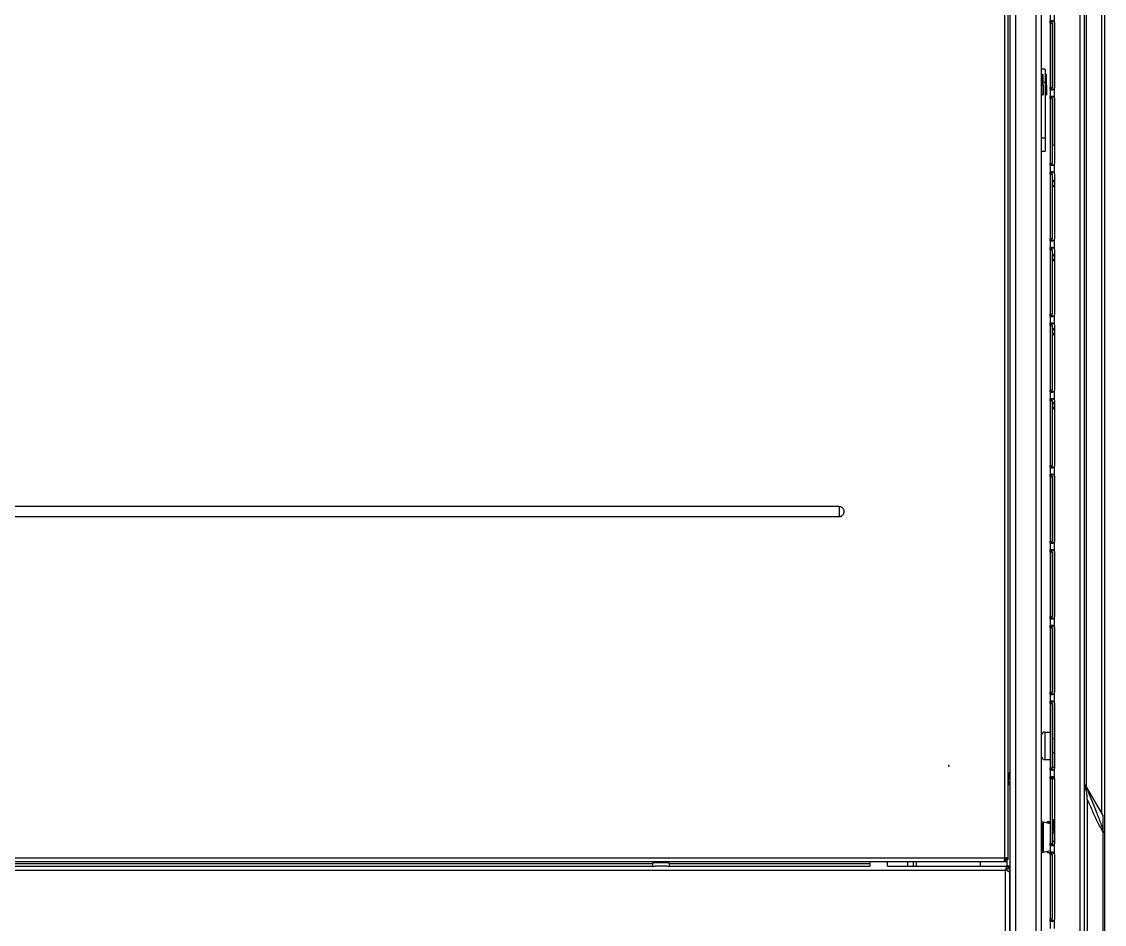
# Model space of a CAD drawing. Header units: millimetres. Extents: x 167 to 1022, y 285 to 720.
# Drawn here: x 454.9 to 517, y 388 to 439.9 of the extents above; entities that cross this region are included whole.
import ezdxf

# ---------------------------------------------------------------- set-up
doc = ezdxf.new("R2010")
doc.units = ezdxf.units.MM

msp = doc.modelspace()

# ---------------------------------------------------------------- linework, layer by layer
at = {"color": 7, "linetype": 'Continuous', "lineweight": 25}
for p, q in [((511.597, 288.629), (511.597, 484.129)), ((511.917, 288.629), (511.917, 484.129)), ((513.077, 288.629), (513.077, 484.129)), ((513.397, 291.499), (513.397, 484.129)), ((515.597, 483.729), (515.597, 292.329)), ((515.837, 483.729), (515.837, 292.329)), ((515.957, 483.729), (515.957, 395.972)), ((516.837, 483.729), (516.837, 394.452)), ((516.997, 483.729), (516.997, 292.329)), ((511.272, 473.809), (511.272, 391.829)), ((511.472, 391.789), (511.472, 473.849)), ((513.887, 440.339), (513.887, 439.858)), ((514.127, 440.339), (514.127, 439.858)), ((513.887, 439.858), (514.007, 439.858)), ((513.887, 439.779), (513.887, 439.858)), ((513.887, 439.779), (514.007, 439.779)), ((513.887, 439.779), (513.887, 436.079)), ((514.007, 439.779), (514.007, 439.858)), ((514.007, 439.779), (514.007, 436.079)), ((514.127, 439.858), (514.127, 435.999)), ((514.15, 436.079), (514.15, 439.779)), ((513.597, 437.129), (513.397, 437.129)), ((513.467, 436.829), (513.397, 436.759)), ((513.487, 436.829), (513.467, 436.829)), ((513.467, 436.239), (513.467, 436.829)), ((513.487, 436.239), (513.487, 436.829)), ((513.597, 437.129), (513.597, 436.379)), ((513.667, 436.829), (513.597, 436.759)), ((513.687, 436.829), (513.667, 436.829)), ((513.667, 436.239), (513.667, 436.829)), ((513.687, 436.239), (513.687, 436.829)), ((513.397, 436.239), (513.467, 436.239)), ((513.467, 436.239), (513.467, 435.649)), ((513.467, 436.239), (513.487, 436.239)), ((513.487, 436.379), (513.597, 436.379)), ((513.487, 436.239), (513.487, 435.649)), ((513.597, 436.379), (513.597, 433.179)), ((513.597, 436.239), (513.667, 436.239)), ((513.667, 436.239), (513.667, 435.649)), ((513.667, 436.239), (513.687, 436.239)), ((513.687, 436.239), (513.687, 435.649)), ((513.397, 435.719), (513.467, 435.649)), ((513.467, 435.649), (513.487, 435.649)), ((513.597, 435.719), (513.667, 435.649)), ((513.667, 435.649), (513.687, 435.649)), ((513.887, 436.079), (514.007, 436.079)), ((513.887, 435.999), (513.887, 436.079)), ((513.887, 435.999), (514.007, 435.999)), ((513.887, 435.999), (513.887, 435.518)), ((513.887, 435.518), (514.007, 435.518)), ((513.887, 435.439), (513.887, 435.518)), ((514.007, 435.999), (514.007, 436.079)), ((514.007, 435.439), (514.007, 435.518)), ((514.127, 435.999), (514.127, 435.518)), ((514.127, 435.518), (514.127, 432.754)), ((513.887, 435.439), (514.007, 435.439)), ((513.887, 435.439), (513.887, 431.739)), ((514.007, 435.439), (514.007, 431.739)), ((514.15, 431.739), (514.15, 435.439)), ((513.397, 433.179), (513.597, 433.179)), ((513.597, 433.179), (513.597, 432.429)), ((513.397, 432.429), (513.597, 432.429)), ((514.127, 432.754), (514.007, 432.754)), ((514.127, 432.754), (514.15, 432.754)), ((513.887, 431.739), (514.007, 431.739)), ((513.887, 431.659), (513.887, 431.739)), ((513.887, 431.659), (514.007, 431.659)), ((513.887, 431.659), (513.887, 431.178)), ((513.887, 431.178), (514.007, 431.178)), ((513.887, 431.099), (513.887, 431.178)), ((514.007, 431.659), (514.007, 431.739)), ((514.007, 431.099), (514.007, 431.178)), ((514.127, 431.659), (514.127, 431.178)), ((513.887, 431.099), (514.007, 431.099)), ((513.887, 431.099), (513.887, 427.399)), ((514.007, 431.099), (514.007, 427.399)), ((514.127, 430.759), (514.127, 430.368)), ((514.15, 427.399), (514.15, 431.099)), ((513.887, 427.399), (514.007, 427.399)), ((513.887, 427.319), (513.887, 427.399)), ((513.887, 427.319), (514.007, 427.319)), ((513.887, 427.319), (513.887, 426.838)), ((513.887, 426.838), (514.007, 426.838)), ((513.887, 426.759), (513.887, 426.838)), ((514.007, 427.319), (514.007, 427.399)), ((514.007, 426.759), (514.007, 426.838)), ((514.127, 427.319), (514.127, 426.838)), ((513.887, 426.759), (514.007, 426.759)), ((513.887, 426.759), (513.887, 423.059)), ((514.007, 426.759), (514.007, 423.059)), ((514.127, 426.509), (514.127, 426.118)), ((514.15, 423.059), (514.15, 426.759)), ((513.887, 423.059), (514.007, 423.059)), ((513.887, 422.979), (513.887, 423.059)), ((513.887, 422.979), (514.007, 422.979)), ((513.887, 422.979), (513.887, 422.498)), ((513.887, 422.498), (514.007, 422.498)), ((513.887, 422.419), (513.887, 422.498)), ((514.007, 422.979), (514.007, 423.059)), ((514.007, 422.419), (514.007, 422.498)), ((514.127, 422.979), (514.127, 422.498)), ((513.887, 422.419), (514.007, 422.419)), ((513.887, 422.419), (513.887, 418.719)), ((514.007, 422.419), (514.007, 418.719)), ((514.127, 422.259), (514.127, 421.868)), ((514.15, 418.719), (514.15, 422.419)), ((513.887, 418.719), (514.007, 418.719)), ((513.887, 418.639), (513.887, 418.719)), ((513.887, 418.639), (514.007, 418.639)), ((513.887, 418.639), (513.887, 418.158)), ((513.887, 418.158), (514.007, 418.158)), ((513.887, 418.079), (513.887, 418.158)), ((514.007, 418.639), (514.007, 418.719)), ((514.007, 418.079), (514.007, 418.158)), ((514.127, 418.639), (514.127, 418.158)), ((513.887, 418.079), (514.007, 418.079)), ((513.887, 418.079), (513.887, 414.379)), ((514.007, 418.079), (514.007, 414.379)), ((514.127, 418.009), (514.127, 417.618)), ((514.15, 414.379), (514.15, 418.079)), ((513.887, 414.379), (514.007, 414.379)), ((513.887, 414.299), (513.887, 414.379)), ((513.887, 414.299), (514.007, 414.299)), ((513.887, 414.299), (513.887, 413.818)), ((513.887, 413.818), (514.007, 413.818)), ((513.887, 413.739), (513.887, 413.818)), ((514.007, 414.299), (514.007, 414.379)), ((514.058, 414.254), (514.007, 414.254)), ((514.007, 413.739), (514.007, 413.818)), ((514.127, 414.299), (514.127, 413.818)), ((514.127, 413.818), (514.127, 409.959)), ((513.887, 413.739), (514.007, 413.739)), ((513.887, 413.739), (513.887, 410.039)), ((514.007, 413.739), (514.007, 410.039)), ((514.15, 410.039), (514.15, 413.739)), ((501.777, 412.028), (412.317, 412.028)), ((501.777, 412.028), (501.777, 411.43)), ((501.777, 411.43), (412.317, 411.43)), ((513.887, 410.039), (514.007, 410.039)), ((513.887, 409.959), (513.887, 410.039)), ((513.887, 409.959), (514.007, 409.959)), ((513.887, 409.959), (513.887, 409.478)), ((513.887, 409.478), (514.007, 409.478)), ((513.887, 409.399), (513.887, 409.478)), ((514.007, 409.959), (514.007, 410.039)), ((514.007, 409.399), (514.007, 409.478)), ((514.127, 409.959), (514.127, 409.478)), ((514.127, 409.478), (514.127, 405.619)), ((513.887, 409.399), (514.007, 409.399)), ((513.887, 409.399), (513.887, 405.699)), ((514.007, 409.399), (514.007, 405.699)), ((514.15, 405.699), (514.15, 409.399)), ((513.887, 405.699), (514.007, 405.699)), ((513.887, 405.619), (513.887, 405.699)), ((514.007, 405.619), (514.007, 405.699)), ((513.887, 405.619), (514.007, 405.619)), ((513.887, 405.619), (513.887, 405.138)), ((513.887, 405.138), (514.007, 405.138)), ((513.887, 405.059), (513.887, 405.138)), ((514.007, 405.059), (514.007, 405.138)), ((514.127, 405.619), (514.127, 405.138)), ((514.127, 405.138), (514.127, 401.279)), ((513.887, 405.059), (514.007, 405.059)), ((513.887, 405.059), (513.887, 401.359)), ((514.007, 405.059), (514.007, 401.359)), ((514.15, 401.359), (514.15, 405.059)), ((513.887, 401.359), (514.007, 401.359)), ((513.887, 401.279), (513.887, 401.359)), ((514.007, 401.279), (514.007, 401.359)), ((513.887, 401.279), (514.007, 401.279)), ((513.887, 401.279), (513.887, 400.798)), ((513.887, 400.798), (514.007, 400.798)), ((513.887, 400.719), (513.887, 400.798)), ((514.007, 400.719), (514.007, 400.798)), ((514.127, 401.279), (514.127, 400.798)), ((514.127, 400.798), (514.127, 398.666)), ((513.887, 400.719), (514.007, 400.719)), ((513.887, 400.719), (513.887, 397.019)), ((514.007, 400.719), (514.007, 397.019)), ((514.15, 397.019), (514.15, 400.719)), ((513.587, 399.069), (513.587, 397.489)), ((513.587, 399.069), (513.887, 399.069)), ((514.047, 398.619), (514.007, 398.619)), ((514.047, 397.854), (514.047, 398.704)), ((514.15, 398.656), (514.047, 398.704)), ((514.047, 397.939), (514.007, 397.939)), ((514.15, 397.902), (514.047, 397.854)), ((514.127, 397.891), (514.127, 397.029)), ((513.587, 397.489), (513.887, 397.489)), ((513.887, 397.019), (514.007, 397.019)), ((513.887, 396.939), (513.887, 397.019)), ((514.127, 397.029), (514.007, 397.029)), ((514.007, 396.939), (514.007, 397.019)), ((514.127, 397.029), (514.15, 397.029)), ((511.577, 396.379), (511.477, 396.379)), ((511.577, 396.379), (511.577, 396.779)), ((511.597, 396.709), (511.577, 396.709)), ((511.577, 396.379), (511.577, 395.979)), ((511.597, 396.379), (511.577, 396.379)), ((513.887, 396.939), (514.007, 396.939)), ((513.887, 396.939), (513.887, 396.458)), ((513.887, 396.458), (514.007, 396.458)), ((513.887, 396.379), (513.887, 396.458)), ((513.887, 396.379), (514.007, 396.379)), ((513.887, 396.379), (513.887, 392.679)), ((514.007, 396.379), (514.007, 396.458)), ((514.007, 396.379), (514.007, 392.679)), ((514.127, 396.939), (514.127, 396.458)), ((514.127, 396.458), (514.127, 396.368)), ((514.15, 392.679), (514.15, 396.379)), ((511.577, 396.049), (511.597, 396.049)), ((515.837, 396.029), (515.901, 396.029)), ((515.837, 395.779), (515.94, 395.779)), ((515.901, 396.029), (515.906, 396.013)), ((515.923, 396.029), (515.901, 396.029)), ((516.937, 394.279), (515.924, 396.029)), ((516.021, 395.2), (516.021, 380.857)), ((513.397, 393.929), (513.437, 393.929)), ((513.437, 393.929), (513.437, 393.729)), ((513.496, 393.894), (513.496, 392.164)), ((513.887, 393.806), (513.496, 393.894)), ((513.737, 393.929), (513.887, 393.929)), ((513.737, 393.913), (513.737, 393.929)), ((513.737, 393.84), (513.737, 393.913)), ((513.737, 393.913), (513.887, 393.913)), ((514.007, 393.929), (514.037, 393.929)), ((514.007, 393.913), (514.037, 393.913)), ((514.037, 393.929), (514.037, 393.913)), ((514.037, 393.755), (514.037, 393.913)), ((514.15, 394.029), (514.087, 394.029)), ((514.087, 393.736), (514.087, 394.029)), ((513.397, 393.729), (513.437, 393.729)), ((513.437, 393.729), (513.437, 392.329)), ((514.037, 392.544), (514.037, 393.755)), ((514.087, 393.529), (514.037, 393.529)), ((514.037, 393.279), (514.15, 393.279)), ((514.087, 393.382), (514.087, 393.736)), ((514.087, 393.736), (514.15, 393.736)), ((514.15, 393.382), (514.087, 393.382)), ((516.937, 382.779), (516.937, 393.279)), ((513.887, 392.679), (514.007, 392.679)), ((513.887, 392.599), (513.887, 392.679)), ((514.007, 392.599), (514.007, 392.679)), ((514.15, 392.779), (514.037, 392.779)), ((513.437, 392.329), (513.397, 392.329)), ((513.437, 392.129), (513.397, 392.129)), ((513.437, 392.329), (513.437, 392.129)), ((513.887, 392.251), (513.496, 392.164)), ((513.737, 392.145), (513.737, 392.218)), ((513.737, 392.129), (513.737, 392.145)), ((513.887, 392.145), (513.737, 392.145)), ((513.887, 392.129), (513.737, 392.129)), ((513.887, 392.599), (514.007, 392.599)), ((513.887, 392.599), (513.887, 392.118)), ((513.887, 392.118), (514.007, 392.118)), ((513.887, 392.039), (513.887, 392.118)), ((513.887, 392.039), (514.007, 392.039)), ((513.887, 392.039), (513.887, 388.339)), ((514.007, 392.039), (514.007, 392.118)), ((514.007, 392.039), (514.007, 388.339)), ((514.037, 392.129), (514.008, 392.129)), ((514.037, 392.145), (514.037, 392.129)), ((514.087, 392.15), (514.087, 392.093)), ((514.14, 392.093), (514.087, 392.093)), ((514.127, 392.599), (514.127, 392.118)), ((514.15, 388.339), (514.15, 392.039)), ((402.783, 391.629), (511.312, 391.629)), ((511.272, 391.829), (402.822, 391.829)), ((423.005, 391.529), (491.09, 391.529)), ((491.097, 391.556), (491.047, 391.379)), ((491.997, 391.556), (491.097, 391.556)), ((491.997, 391.556), (492.047, 391.379)), ((492.005, 391.529), (503.547, 391.529)), ((503.547, 391.629), (503.547, 391.376)), ((504.547, 391.376), (504.547, 391.629)), ((505.727, 391.379), (505.727, 391.629)), ((506.047, 391.379), (506.047, 391.629)), ((506.217, 391.379), (506.217, 391.629)), ((509.897, 391.379), (509.897, 391.629)), ((511.308, 391.817), (511.272, 391.829)), ((511.284, 391.793), (511.272, 391.829)), ((511.372, 391.754), (511.272, 391.754)), ((511.312, 391.629), (511.312, 391.729)), ((511.312, 391.729), (511.372, 391.729)), ((511.312, 391.629), (511.372, 391.629)), ((511.472, 391.789), (511.372, 391.789)), ((511.372, 391.754), (511.372, 391.789)), ((511.472, 391.754), (511.372, 391.754)), ((511.372, 391.629), (511.372, 391.729)), ((511.427, 391.379), (511.427, 391.754)), ((511.472, 391.754), (511.472, 391.789)), ((402.787, 391.139), (511.307, 391.139)), ((422.872, 391.379), (491.223, 391.379)), ((491.872, 391.379), (491.223, 391.379)), ((491.872, 391.379), (503.547, 391.379)), ((504.547, 391.379), (511.499, 391.379)), ((511.307, 391.139), (511.36, 391.22)), ((511.307, 391.139), (511.392, 391.16)), ((511.307, 391.139), (511.307, 381.619)), ((511.392, 391.16), (511.35, 391.16)), ((511.36, 391.22), (511.36, 391.179)), ((511.407, 391.139), (511.407, 391.248)), ((511.427, 391.229), (511.427, 391.255)), ((511.427, 391.11), (511.427, 391.229)), ((511.547, 391.229), (511.427, 391.229)), ((511.499, 391.379), (511.499, 391.259)), ((511.547, 391.379), (511.499, 391.379)), ((511.547, 391.259), (511.499, 391.259)), ((511.547, 391.042), (511.536, 391.042)), ((511.547, 391.379), (511.547, 391.259)), ((511.547, 391.042), (511.547, 391.229)), ((511.547, 391.042), (511.547, 381.716)), ((513.887, 388.339), (514.007, 388.339)), ((513.887, 388.259), (513.887, 388.339)), ((514.007, 388.259), (514.007, 388.339)), ((513.887, 388.259), (514.007, 388.259)), ((513.887, 388.259), (513.887, 387.798)), ((514.007, 388.259), (514.009, 388.233)), ((514.127, 388.259), (514.127, 387.798))]:
    msp.add_line(p, q, dxfattribs=at)
for centre, radius, start, end in [((514, 439.779), 0.15, 0, 31.97075), ((514, 436.079), 0.15, 328.02925, 0), ((514, 435.439), 0.15, 0, 31.97075), ((514, 431.739), 0.15, 328.02925, 0), ((514, 431.099), 0.15, 0, 31.97075), ((514, 430.839), 0.15, 328.02925, 0), ((514, 430.289), 0.15, 0, 31.97075), ((514, 427.399), 0.15, 328.02925, 0), ((514, 426.759), 0.15, 0, 31.97075), ((514, 426.589), 0.15, 328.02925, 0), ((514, 426.039), 0.15, 0, 31.97075), ((514, 423.059), 0.15, 328.02925, 0), ((514, 422.419), 0.15, 0, 31.97075), ((514, 422.339), 0.15, 328.02925, 0), ((514, 421.789), 0.15, 0, 31.97075), ((514, 418.719), 0.15, 328.02925, 0), ((514, 418.079), 0.15, 0, 31.97075), ((514, 418.089), 0.15, 328.02925, 358.08978), ((514, 417.539), 0.15, 0, 31.97075), ((514, 414.379), 0.15, 328.02925, 0), ((514, 413.739), 0.15, 0, 31.97075), ((514, 410.039), 0.15, 328.02925, 0), ((514, 409.399), 0.15, 360, 31.97075), ((514, 405.699), 0.15, 328.02925, 0), ((514, 405.059), 0.15, 0, 31.97075), ((514, 401.359), 0.15, 328.02925, 0), ((514, 400.719), 0.15, 0, 31.97075), ((513.587, 398.869), 0.2, 90, 161.80513), ((513.587, 397.689), 0.2, 198.19487, 270), ((508.072, 397.129), 0.025, 0, 180), ((508.072, 397.129), 0.025, 180, 0), ((514, 397.019), 0.15, 328.02925, 0), ((512.327, 396.379), 0.85, 151.92751, 180), ((512.327, 396.379), 0.85, 180, 208.07249), ((514, 396.379), 0.15, 0, 31.97075), ((514, 396.289), 0.15, 0, 31.97075), ((514, 392.679), 0.15, 328.02925, 0), ((514, 392.039), 0.15, 360, 31.97075), ((491.194, 391.529), 0.1, 90, 164.23945), ((491.901, 391.529), 0.1, 15.76055, 90), ((514, 388.339), 0.15, 328.02925, 0)]:
    msp.add_arc(centre, radius, start, end, dxfattribs=at)
for points, knots in [([(513.887, 439.858), (513.888, 439.87), (513.889, 439.893), (513.901, 439.914), (513.924, 439.926), (513.956, 439.93), (513.997, 439.926), (514.042, 439.914), (514.089, 439.893), (514.115, 439.87), (514.127, 439.858)], [0, 0, 0, 0, 0.124908, 0.249934, 0.374966, 0.5, 0.625034, 0.750066, 0.875092, 1, 1, 1, 1]), ([(514.007, 439.858), (514.008, 439.867), (514.008, 439.886), (514.011, 439.907), (514.018, 439.915), (514.021, 439.918)], [0, 0, 0, 0, 0.371395, 0.742381, 1, 1, 1, 1]), ([(514.127, 435.999), (514.115, 435.988), (514.089, 435.965), (514.042, 435.944), (513.997, 435.932), (513.956, 435.928), (513.924, 435.932), (513.901, 435.944), (513.889, 435.965), (513.888, 435.988), (513.887, 435.999)], [0, 0, 0, 0, 0.124908, 0.249934, 0.374966, 0.5, 0.625034, 0.750066, 0.875092, 1, 1, 1, 1]), ([(513.887, 435.518), (513.888, 435.53), (513.889, 435.553), (513.901, 435.574), (513.924, 435.586), (513.956, 435.59), (513.997, 435.586), (514.042, 435.574), (514.089, 435.553), (514.115, 435.53), (514.127, 435.518)], [0, 0, 0, 0, 0.124908, 0.249934, 0.374966, 0.5, 0.625034, 0.750066, 0.875092, 1, 1, 1, 1]), ([(514.013, 435.951), (514.011, 435.958), (514.008, 435.972), (514.008, 435.99), (514.007, 435.999)], [0, 0, 0, 0, 0.492849, 1, 1, 1, 1]), ([(514.007, 435.518), (514.008, 435.527), (514.008, 435.546), (514.011, 435.567), (514.018, 435.575), (514.021, 435.578)], [0, 0, 0, 0, 0.3713948, 0.7423809, 1, 1, 1, 1]), ([(514.127, 431.659), (514.115, 431.648), (514.089, 431.625), (514.042, 431.604), (513.997, 431.592), (513.956, 431.588), (513.924, 431.592), (513.901, 431.604), (513.889, 431.625), (513.888, 431.648), (513.887, 431.659)], [0, 0, 0, 0, 0.124908, 0.249934, 0.374966, 0.5, 0.625034, 0.750066, 0.875092, 1, 1, 1, 1]), ([(513.887, 431.178), (513.888, 431.19), (513.889, 431.213), (513.901, 431.234), (513.924, 431.246), (513.956, 431.25), (513.997, 431.246), (514.042, 431.234), (514.089, 431.213), (514.115, 431.19), (514.127, 431.178)], [0, 0, 0, 0, 0.124908, 0.249934, 0.374966, 0.5, 0.625034, 0.750066, 0.875092, 1, 1, 1, 1]), ([(514.013, 431.611), (514.011, 431.618), (514.008, 431.632), (514.008, 431.65), (514.007, 431.659)], [0, 0, 0, 0, 0.492849, 1, 1, 1, 1]), ([(514.007, 431.178), (514.008, 431.187), (514.008, 431.206), (514.011, 431.227), (514.018, 431.235), (514.021, 431.238)], [0, 0, 0, 0, 0.3713948, 0.7423809, 1, 1, 1, 1]), ([(514.007, 430.759), (514.008, 430.75), (514.008, 430.732), (514.012, 430.709), (514.021, 430.696), (514.032, 430.69), (514.042, 430.688), (514.054, 430.69), (514.071, 430.696), (514.092, 430.709), (514.113, 430.732), (514.123, 430.75), (514.127, 430.759)], [0, 0, 0, 0, 0.125113, 0.250088, 0.374797, 0.437403, 0.5, 0.562597, 0.625203, 0.749912, 0.874887, 1, 1, 1, 1]), ([(514.021, 430.699), (514.028, 430.701), (514.05, 430.707), (514.089, 430.725), (514.115, 430.748), (514.127, 430.759)], [0, 0, 0, 0, 0.195261, 0.597821, 1, 1, 1, 1]), ([(514.127, 430.368), (514.123, 430.377), (514.113, 430.396), (514.092, 430.419), (514.071, 430.432), (514.054, 430.438), (514.042, 430.439), (514.032, 430.438), (514.021, 430.432), (514.012, 430.419), (514.008, 430.396), (514.008, 430.377), (514.007, 430.368)], [0, 0, 0, 0, 0.125113, 0.250088, 0.374797, 0.437403, 0.5, 0.562597, 0.625203, 0.749912, 0.874887, 1, 1, 1, 1]), ([(514.127, 430.368), (514.115, 430.38), (514.089, 430.403), (514.045, 430.423), (514.019, 430.429), (514.007, 430.432)], [0, 0, 0, 0, 0.359165, 0.71867, 1, 1, 1, 1]), ([(514.127, 427.319), (514.115, 427.308), (514.089, 427.285), (514.042, 427.264), (513.997, 427.252), (513.956, 427.248), (513.924, 427.252), (513.901, 427.264), (513.889, 427.285), (513.888, 427.308), (513.887, 427.319)], [0, 0, 0, 0, 0.124908, 0.249934, 0.374966, 0.5, 0.625034, 0.750066, 0.875092, 1, 1, 1, 1]), ([(513.887, 426.838), (513.888, 426.85), (513.889, 426.873), (513.901, 426.894), (513.924, 426.906), (513.956, 426.91), (513.997, 426.906), (514.042, 426.894), (514.089, 426.873), (514.115, 426.85), (514.127, 426.838)], [0, 0, 0, 0, 0.124908, 0.249934, 0.374966, 0.5, 0.625034, 0.750066, 0.875092, 1, 1, 1, 1]), ([(514.013, 427.271), (514.011, 427.278), (514.008, 427.292), (514.008, 427.31), (514.007, 427.319)], [0, 0, 0, 0, 0.4928493, 1, 1, 1, 1]), ([(514.007, 426.838), (514.008, 426.847), (514.008, 426.866), (514.011, 426.887), (514.018, 426.895), (514.021, 426.898)], [0, 0, 0, 0, 0.371395, 0.742381, 1, 1, 1, 1]), ([(514.007, 426.509), (514.008, 426.5), (514.008, 426.482), (514.012, 426.459), (514.021, 426.446), (514.032, 426.44), (514.042, 426.438), (514.054, 426.44), (514.071, 426.446), (514.092, 426.459), (514.113, 426.482), (514.123, 426.5), (514.127, 426.509)], [0, 0, 0, 0, 0.125113, 0.250088, 0.374797, 0.437403, 0.5, 0.562597, 0.625203, 0.749912, 0.874887, 1, 1, 1, 1]), ([(514.021, 426.449), (514.028, 426.451), (514.05, 426.457), (514.089, 426.475), (514.115, 426.498), (514.127, 426.509)], [0, 0, 0, 0, 0.195261, 0.597821, 1, 1, 1, 1]), ([(514.127, 426.118), (514.123, 426.127), (514.113, 426.146), (514.092, 426.169), (514.071, 426.182), (514.054, 426.188), (514.042, 426.189), (514.032, 426.188), (514.021, 426.182), (514.012, 426.169), (514.008, 426.146), (514.008, 426.127), (514.007, 426.118)], [0, 0, 0, 0, 0.125113, 0.250088, 0.374797, 0.437403, 0.5, 0.562597, 0.625203, 0.749912, 0.874887, 1, 1, 1, 1]), ([(514.127, 426.118), (514.115, 426.13), (514.089, 426.153), (514.045, 426.173), (514.019, 426.179), (514.007, 426.182)], [0, 0, 0, 0, 0.359165, 0.71867, 1, 1, 1, 1]), ([(514.127, 422.979), (514.115, 422.968), (514.089, 422.945), (514.042, 422.924), (513.997, 422.912), (513.956, 422.908), (513.924, 422.912), (513.901, 422.924), (513.889, 422.945), (513.888, 422.968), (513.887, 422.979)], [0, 0, 0, 0, 0.124908, 0.249934, 0.374966, 0.5, 0.625034, 0.750066, 0.875092, 1, 1, 1, 1]), ([(513.887, 422.498), (513.888, 422.51), (513.889, 422.533), (513.901, 422.554), (513.924, 422.566), (513.956, 422.57), (513.997, 422.566), (514.042, 422.554), (514.089, 422.533), (514.115, 422.51), (514.127, 422.498)], [0, 0, 0, 0, 0.124908, 0.249934, 0.374966, 0.5, 0.625034, 0.750066, 0.875092, 1, 1, 1, 1]), ([(514.013, 422.931), (514.011, 422.938), (514.008, 422.952), (514.008, 422.97), (514.007, 422.979)], [0, 0, 0, 0, 0.492849, 1, 1, 1, 1]), ([(514.007, 422.498), (514.008, 422.507), (514.008, 422.526), (514.011, 422.547), (514.018, 422.555), (514.021, 422.558)], [0, 0, 0, 0, 0.371395, 0.742381, 1, 1, 1, 1]), ([(514.007, 422.259), (514.008, 422.25), (514.008, 422.232), (514.012, 422.209), (514.021, 422.196), (514.032, 422.19), (514.042, 422.188), (514.054, 422.19), (514.071, 422.196), (514.092, 422.209), (514.113, 422.232), (514.123, 422.25), (514.127, 422.259)], [0, 0, 0, 0, 0.125113, 0.250088, 0.374797, 0.437403, 0.5, 0.562597, 0.625203, 0.749912, 0.874887, 1, 1, 1, 1]), ([(514.127, 421.868), (514.123, 421.877), (514.113, 421.896), (514.092, 421.919), (514.071, 421.932), (514.054, 421.938), (514.042, 421.939), (514.032, 421.938), (514.021, 421.932), (514.012, 421.919), (514.008, 421.896), (514.008, 421.877), (514.007, 421.868)], [0, 0, 0, 0, 0.125113, 0.250088, 0.374797, 0.437403, 0.5, 0.562597, 0.625203, 0.749912, 0.874887, 1, 1, 1, 1]), ([(514.127, 421.868), (514.115, 421.88), (514.089, 421.903), (514.045, 421.923), (514.019, 421.929), (514.007, 421.932)], [0, 0, 0, 0, 0.359165, 0.71867, 1, 1, 1, 1]), ([(514.021, 422.199), (514.028, 422.201), (514.05, 422.207), (514.089, 422.225), (514.115, 422.248), (514.127, 422.259)], [0, 0, 0, 0, 0.195261, 0.597821, 1, 1, 1, 1]), ([(514.127, 418.639), (514.115, 418.628), (514.089, 418.605), (514.042, 418.584), (513.997, 418.572), (513.956, 418.568), (513.924, 418.572), (513.901, 418.584), (513.889, 418.605), (513.888, 418.628), (513.887, 418.639)], [0, 0, 0, 0, 0.124908, 0.249934, 0.374966, 0.5, 0.625034, 0.750066, 0.875092, 1, 1, 1, 1]), ([(513.887, 418.158), (513.888, 418.17), (513.889, 418.193), (513.901, 418.214), (513.924, 418.226), (513.956, 418.23), (513.997, 418.226), (514.042, 418.214), (514.089, 418.193), (514.115, 418.17), (514.127, 418.158)], [0, 0, 0, 0, 0.124908, 0.249934, 0.374966, 0.5, 0.625034, 0.750066, 0.875092, 1, 1, 1, 1]), ([(514.013, 418.591), (514.011, 418.598), (514.008, 418.612), (514.008, 418.63), (514.007, 418.639)], [0, 0, 0, 0, 0.492849, 1, 1, 1, 1]), ([(514.007, 418.158), (514.008, 418.167), (514.008, 418.186), (514.011, 418.207), (514.018, 418.215), (514.021, 418.218)], [0, 0, 0, 0, 0.3713948, 0.7423809, 1, 1, 1, 1]), ([(514.007, 418.009), (514.008, 418), (514.008, 417.982), (514.012, 417.959), (514.021, 417.946), (514.032, 417.94), (514.042, 417.938), (514.054, 417.94), (514.071, 417.946), (514.092, 417.959), (514.113, 417.982), (514.123, 418), (514.127, 418.009)], [0, 0, 0, 0, 0.1251132, 0.2500883, 0.3747966, 0.4374029, 0.5, 0.5625971, 0.6252034, 0.7499117, 0.8748868, 1, 1, 1, 1]), ([(514.127, 417.618), (514.123, 417.627), (514.113, 417.646), (514.092, 417.669), (514.071, 417.682), (514.054, 417.688), (514.042, 417.689), (514.032, 417.688), (514.021, 417.682), (514.012, 417.669), (514.008, 417.646), (514.008, 417.627), (514.007, 417.618)], [0, 0, 0, 0, 0.125113, 0.250088, 0.374797, 0.437403, 0.5, 0.562597, 0.625203, 0.749912, 0.874887, 1, 1, 1, 1]), ([(514.127, 417.618), (514.115, 417.63), (514.089, 417.653), (514.045, 417.673), (514.019, 417.679), (514.007, 417.682)], [0, 0, 0, 0, 0.359165, 0.71867, 1, 1, 1, 1]), ([(514.021, 417.949), (514.028, 417.951), (514.05, 417.957), (514.089, 417.975), (514.115, 417.998), (514.127, 418.009)], [0, 0, 0, 0, 0.195261, 0.597821, 1, 1, 1, 1]), ([(514.127, 414.299), (514.115, 414.288), (514.089, 414.265), (514.042, 414.244), (513.997, 414.232), (513.956, 414.228), (513.924, 414.232), (513.901, 414.244), (513.889, 414.265), (513.888, 414.288), (513.887, 414.299)], [0, 0, 0, 0, 0.124908, 0.249934, 0.374966, 0.5, 0.625034, 0.750066, 0.875092, 1, 1, 1, 1]), ([(513.887, 413.818), (513.888, 413.83), (513.889, 413.853), (513.901, 413.874), (513.924, 413.886), (513.956, 413.89), (513.997, 413.886), (514.042, 413.874), (514.089, 413.853), (514.115, 413.83), (514.127, 413.818)], [0, 0, 0, 0, 0.124908, 0.249934, 0.374966, 0.5, 0.625034, 0.750066, 0.875092, 1, 1, 1, 1]), ([(514.012, 414.254), (514.011, 414.26), (514.008, 414.273), (514.007, 414.29), (514.007, 414.299)], [0, 0, 0, 0, 0.455845, 1, 1, 1, 1]), ([(514.007, 413.818), (514.008, 413.827), (514.008, 413.846), (514.011, 413.867), (514.018, 413.875), (514.021, 413.878)], [0, 0, 0, 0, 0.371395, 0.742381, 1, 1, 1, 1]), ([(501.777, 412.028), (501.796, 412.026), (501.834, 412.024), (501.888, 412.006), (501.937, 411.977), (501.979, 411.939), (502.012, 411.893), (502.043, 411.824), (502.05, 411.729), (502.043, 411.634), (502.012, 411.565), (501.979, 411.519), (501.937, 411.481), (501.888, 411.452), (501.834, 411.434), (501.796, 411.431), (501.777, 411.43)], [0, 0, 0, 0, 0.06256, 0.125121, 0.187681, 0.250234, 0.312773, 0.375303, 0.500001, 0.624698, 0.687228, 0.749767, 0.812319, 0.874878, 0.93744, 1, 1, 1, 1]), ([(514.127, 409.959), (514.115, 409.948), (514.089, 409.925), (514.042, 409.904), (513.997, 409.892), (513.956, 409.888), (513.924, 409.892), (513.901, 409.904), (513.889, 409.925), (513.888, 409.948), (513.887, 409.959)], [0, 0, 0, 0, 0.124908, 0.249934, 0.374966, 0.5, 0.625034, 0.750066, 0.875092, 1, 1, 1, 1]), ([(513.887, 409.478), (513.888, 409.49), (513.889, 409.513), (513.901, 409.534), (513.924, 409.546), (513.956, 409.55), (513.997, 409.546), (514.042, 409.534), (514.089, 409.513), (514.115, 409.49), (514.127, 409.478)], [0, 0, 0, 0, 0.124908, 0.249934, 0.374966, 0.5, 0.625034, 0.750066, 0.875092, 1, 1, 1, 1]), ([(514.013, 409.911), (514.011, 409.918), (514.008, 409.932), (514.008, 409.95), (514.007, 409.959)], [0, 0, 0, 0, 0.4928493, 1, 1, 1, 1]), ([(514.007, 409.478), (514.008, 409.487), (514.008, 409.506), (514.011, 409.527), (514.018, 409.535), (514.021, 409.538)], [0, 0, 0, 0, 0.371395, 0.742381, 1, 1, 1, 1]), ([(514.127, 405.619), (514.115, 405.608), (514.089, 405.585), (514.042, 405.564), (513.997, 405.552), (513.956, 405.548), (513.924, 405.552), (513.901, 405.564), (513.889, 405.585), (513.888, 405.608), (513.887, 405.619)], [0, 0, 0, 0, 0.124908, 0.249934, 0.374966, 0.5, 0.625034, 0.750066, 0.875092, 1, 1, 1, 1]), ([(513.887, 405.138), (513.888, 405.15), (513.889, 405.173), (513.901, 405.194), (513.924, 405.206), (513.956, 405.21), (513.997, 405.206), (514.042, 405.194), (514.089, 405.173), (514.115, 405.15), (514.127, 405.138)], [0, 0, 0, 0, 0.124908, 0.249934, 0.374966, 0.5, 0.625034, 0.750066, 0.875092, 1, 1, 1, 1]), ([(514.013, 405.571), (514.011, 405.578), (514.008, 405.592), (514.008, 405.61), (514.007, 405.619)], [0, 0, 0, 0, 0.492849, 1, 1, 1, 1]), ([(514.007, 405.138), (514.008, 405.147), (514.008, 405.166), (514.011, 405.187), (514.018, 405.195), (514.021, 405.198)], [0, 0, 0, 0, 0.3713948, 0.7423809, 1, 1, 1, 1]), ([(514.127, 401.279), (514.115, 401.268), (514.089, 401.245), (514.042, 401.224), (513.997, 401.212), (513.956, 401.208), (513.924, 401.212), (513.901, 401.224), (513.889, 401.245), (513.888, 401.268), (513.887, 401.279)], [0, 0, 0, 0, 0.124908, 0.249934, 0.374966, 0.5, 0.625034, 0.750066, 0.875092, 1, 1, 1, 1]), ([(513.887, 400.798), (513.888, 400.81), (513.889, 400.833), (513.901, 400.854), (513.924, 400.866), (513.956, 400.87), (513.997, 400.866), (514.042, 400.854), (514.089, 400.833), (514.115, 400.81), (514.127, 400.798)], [0, 0, 0, 0, 0.124908, 0.249934, 0.374966, 0.5, 0.625034, 0.750066, 0.875092, 1, 1, 1, 1]), ([(514.013, 401.231), (514.011, 401.238), (514.008, 401.252), (514.008, 401.27), (514.007, 401.279)], [0, 0, 0, 0, 0.492849, 1, 1, 1, 1]), ([(514.007, 400.798), (514.008, 400.807), (514.008, 400.826), (514.011, 400.847), (514.018, 400.855), (514.021, 400.858)], [0, 0, 0, 0, 0.371395, 0.742381, 1, 1, 1, 1]), ([(514.127, 396.939), (514.115, 396.928), (514.089, 396.905), (514.042, 396.884), (513.997, 396.872), (513.956, 396.868), (513.924, 396.872), (513.901, 396.884), (513.889, 396.905), (513.888, 396.928), (513.887, 396.939)], [0, 0, 0, 0, 0.124908, 0.249934, 0.374966, 0.5, 0.625034, 0.750066, 0.875092, 1, 1, 1, 1]), ([(513.887, 396.458), (513.888, 396.47), (513.889, 396.493), (513.901, 396.514), (513.924, 396.526), (513.956, 396.53), (513.997, 396.526), (514.042, 396.514), (514.089, 396.493), (514.115, 396.47), (514.127, 396.458)], [0, 0, 0, 0, 0.124908, 0.249934, 0.374966, 0.5, 0.625034, 0.750066, 0.875092, 1, 1, 1, 1]), ([(514.127, 396.368), (514.115, 396.38), (514.089, 396.403), (514.045, 396.423), (514.018, 396.429), (514.006, 396.432)], [0, 0, 0, 0, 0.356283, 0.712903, 1, 1, 1, 1]), ([(514.013, 396.891), (514.011, 396.898), (514.008, 396.912), (514.008, 396.93), (514.007, 396.939)], [0, 0, 0, 0, 0.492849, 1, 1, 1, 1]), ([(514.007, 396.458), (514.008, 396.467), (514.008, 396.486), (514.011, 396.507), (514.018, 396.515), (514.021, 396.518)], [0, 0, 0, 0, 0.371395, 0.742381, 1, 1, 1, 1]), ([(514.127, 396.368), (514.123, 396.377), (514.113, 396.396), (514.092, 396.419), (514.071, 396.432), (514.054, 396.438), (514.042, 396.439), (514.032, 396.438), (514.021, 396.432), (514.012, 396.419), (514.008, 396.396), (514.008, 396.377), (514.007, 396.368)], [0, 0, 0, 0, 0.125113, 0.250088, 0.374797, 0.437403, 0.5, 0.562597, 0.625203, 0.749912, 0.874887, 1, 1, 1, 1]), ([(515.94, 395.779), (515.935, 395.804), (515.924, 395.854), (515.919, 395.923), (515.914, 395.98), (515.908, 396.002), (515.906, 396.013)], [0, 0, 0, 0, 0.2499204, 0.4999328, 0.749983, 1, 1, 1, 1]), ([(515.906, 396.013), (516.114, 395.513), (516.414, 394.792), (516.731, 394), (516.85, 393.651), (516.907, 393.468), (516.927, 393.342), (516.937, 393.279)], [0, 0, 0, 0, 0.560113, 0.806526, 0.871057, 0.935572, 1, 1, 1, 1]), ([(516.021, 395.2), (516.015, 395.298), (516.005, 395.493), (515.961, 395.684), (515.94, 395.779)], [0, 0, 0, 0, 0.499857, 1, 1, 1, 1]), ([(516.021, 395.2), (516.116, 394.981), (516.305, 394.543), (516.601, 393.894), (516.825, 393.484), (516.937, 393.279)], [0, 0, 0, 0, 0.333381, 0.666749, 1, 1, 1, 1]), ([(513.438, 393.924), (513.441, 393.918), (513.448, 393.906), (513.481, 393.898), (513.496, 393.894)], [0, 0, 0, 0, 0.5581452, 1, 1, 1, 1]), ([(516.937, 393.279), (516.937, 393.344), (516.937, 393.475), (516.937, 393.664), (516.937, 393.838), (516.937, 393.991), (516.937, 394.116), (516.937, 394.208), (516.937, 394.268), (516.937, 394.275), (516.937, 394.279)], [0, 0, 0, 0, 0.125002, 0.250003, 0.375, 0.500001, 0.625, 0.75, 0.875, 1, 1, 1, 1]), ([(514.007, 393.776), (514.014, 393.774), (514.035, 393.768), (514.036, 393.76), (514.037, 393.755)], [0, 0, 0, 0, 0.328841, 1, 1, 1, 1]), ([(513.496, 392.164), (513.478, 392.159), (513.446, 392.15), (513.44, 392.139), (513.438, 392.134)], [0, 0, 0, 0, 0.557722, 1, 1, 1, 1]), ([(514.127, 392.599), (514.115, 392.588), (514.089, 392.565), (514.042, 392.544), (513.997, 392.532), (513.956, 392.528), (513.924, 392.532), (513.901, 392.544), (513.889, 392.565), (513.888, 392.588), (513.887, 392.599)], [0, 0, 0, 0, 0.124908, 0.249934, 0.374966, 0.5, 0.625034, 0.750066, 0.875092, 1, 1, 1, 1]), ([(513.887, 392.118), (513.888, 392.13), (513.889, 392.153), (513.901, 392.174), (513.924, 392.186), (513.956, 392.19), (513.997, 392.186), (514.042, 392.174), (514.089, 392.153), (514.115, 392.13), (514.127, 392.118)], [0, 0, 0, 0, 0.124908, 0.249934, 0.374966, 0.5, 0.625034, 0.750066, 0.875092, 1, 1, 1, 1]), ([(514.013, 392.551), (514.011, 392.558), (514.008, 392.572), (514.008, 392.59), (514.007, 392.599)], [0, 0, 0, 0, 0.492849, 1, 1, 1, 1]), ([(514.007, 392.118), (514.008, 392.127), (514.008, 392.146), (514.011, 392.167), (514.018, 392.175), (514.021, 392.178)], [0, 0, 0, 0, 0.371395, 0.742381, 1, 1, 1, 1]), ([(511.284, 391.793), (511.278, 391.782), (511.267, 391.761), (511.258, 391.728), (511.253, 391.697), (511.254, 391.671), (511.259, 391.651), (511.27, 391.637), (511.287, 391.63), (511.304, 391.629), (511.312, 391.629)], [0, 0, 0, 0, 0.124997, 0.250018, 0.375034, 0.500051, 0.625067, 0.750084, 0.875083, 1, 1, 1, 1]), ([(511.254, 391.761), (511.254, 391.756), (511.254, 391.746), (511.263, 391.737), (511.281, 391.73), (511.3, 391.729), (511.312, 391.729)], [0, 0, 0, 0, 0.195658, 0.396881, 0.598378, 1, 1, 1, 1]), ([(511.308, 391.817), (511.303, 391.814), (511.293, 391.807), (511.287, 391.797), (511.284, 391.793)], [0, 0, 0, 0, 0.560027, 1, 1, 1, 1]), ([(511.472, 391.789), (511.472, 391.797), (511.472, 391.814), (511.464, 391.831), (511.45, 391.842), (511.43, 391.848), (511.404, 391.848), (511.374, 391.844), (511.341, 391.834), (511.319, 391.823), (511.308, 391.817)], [0, 0, 0, 0, 0.124917, 0.249916, 0.374933, 0.499949, 0.624966, 0.749982, 0.875003, 1, 1, 1, 1]), ([(511.372, 391.789), (511.372, 391.802), (511.372, 391.821), (511.366, 391.833), (511.364, 391.838)], [0, 0, 0, 0, 0.665908, 1, 1, 1, 1]), ([(511.499, 391.379), (511.486, 391.379), (511.459, 391.379), (511.427, 391.375), (511.401, 391.365), (511.381, 391.349), (511.368, 391.326), (511.36, 391.295), (511.356, 391.26), (511.359, 391.233), (511.36, 391.22)], [0, 0, 0, 0, 0.124893, 0.249876, 0.374897, 0.499919, 0.624947, 0.749965, 0.874984, 1, 1, 1, 1]), ([(511.499, 391.259), (511.481, 391.259), (511.444, 391.259), (511.403, 391.254), (511.377, 391.241), (511.363, 391.227), (511.36, 391.213), (511.358, 391.206)], [0, 0, 0, 0, 0.289161, 0.577672, 0.722289, 0.866716, 1, 1, 1, 1]), ([(511.547, 391.042), (511.547, 391.041), (511.545, 391.038), (511.534, 391.04), (511.517, 391.046), (511.495, 391.058), (511.468, 391.075), (511.44, 391.097), (511.413, 391.125), (511.399, 391.148), (511.392, 391.16)], [0, 0, 0, 0, 0.125007, 0.250015, 0.375023, 0.500038, 0.625051, 0.750066, 0.875064, 1, 1, 1, 1]), ([(514.127, 388.259), (514.115, 388.248), (514.089, 388.225), (514.042, 388.204), (513.997, 388.192), (513.956, 388.188), (513.924, 388.192), (513.901, 388.204), (513.889, 388.225), (513.888, 388.248), (513.887, 388.259)], [0, 0, 0, 0, 0.124908, 0.249934, 0.374966, 0.5, 0.625034, 0.750066, 0.875092, 1, 1, 1, 1]), ([(514.013, 388.211), (514.011, 388.218), (514.008, 388.232), (514.008, 388.25), (514.007, 388.259)], [0, 0, 0, 0, 0.492849, 1, 1, 1, 1])]:
    msp.add_open_spline(points, degree=3, knots=knots, dxfattribs=at)

doc.saveas('drawing.dxf')
